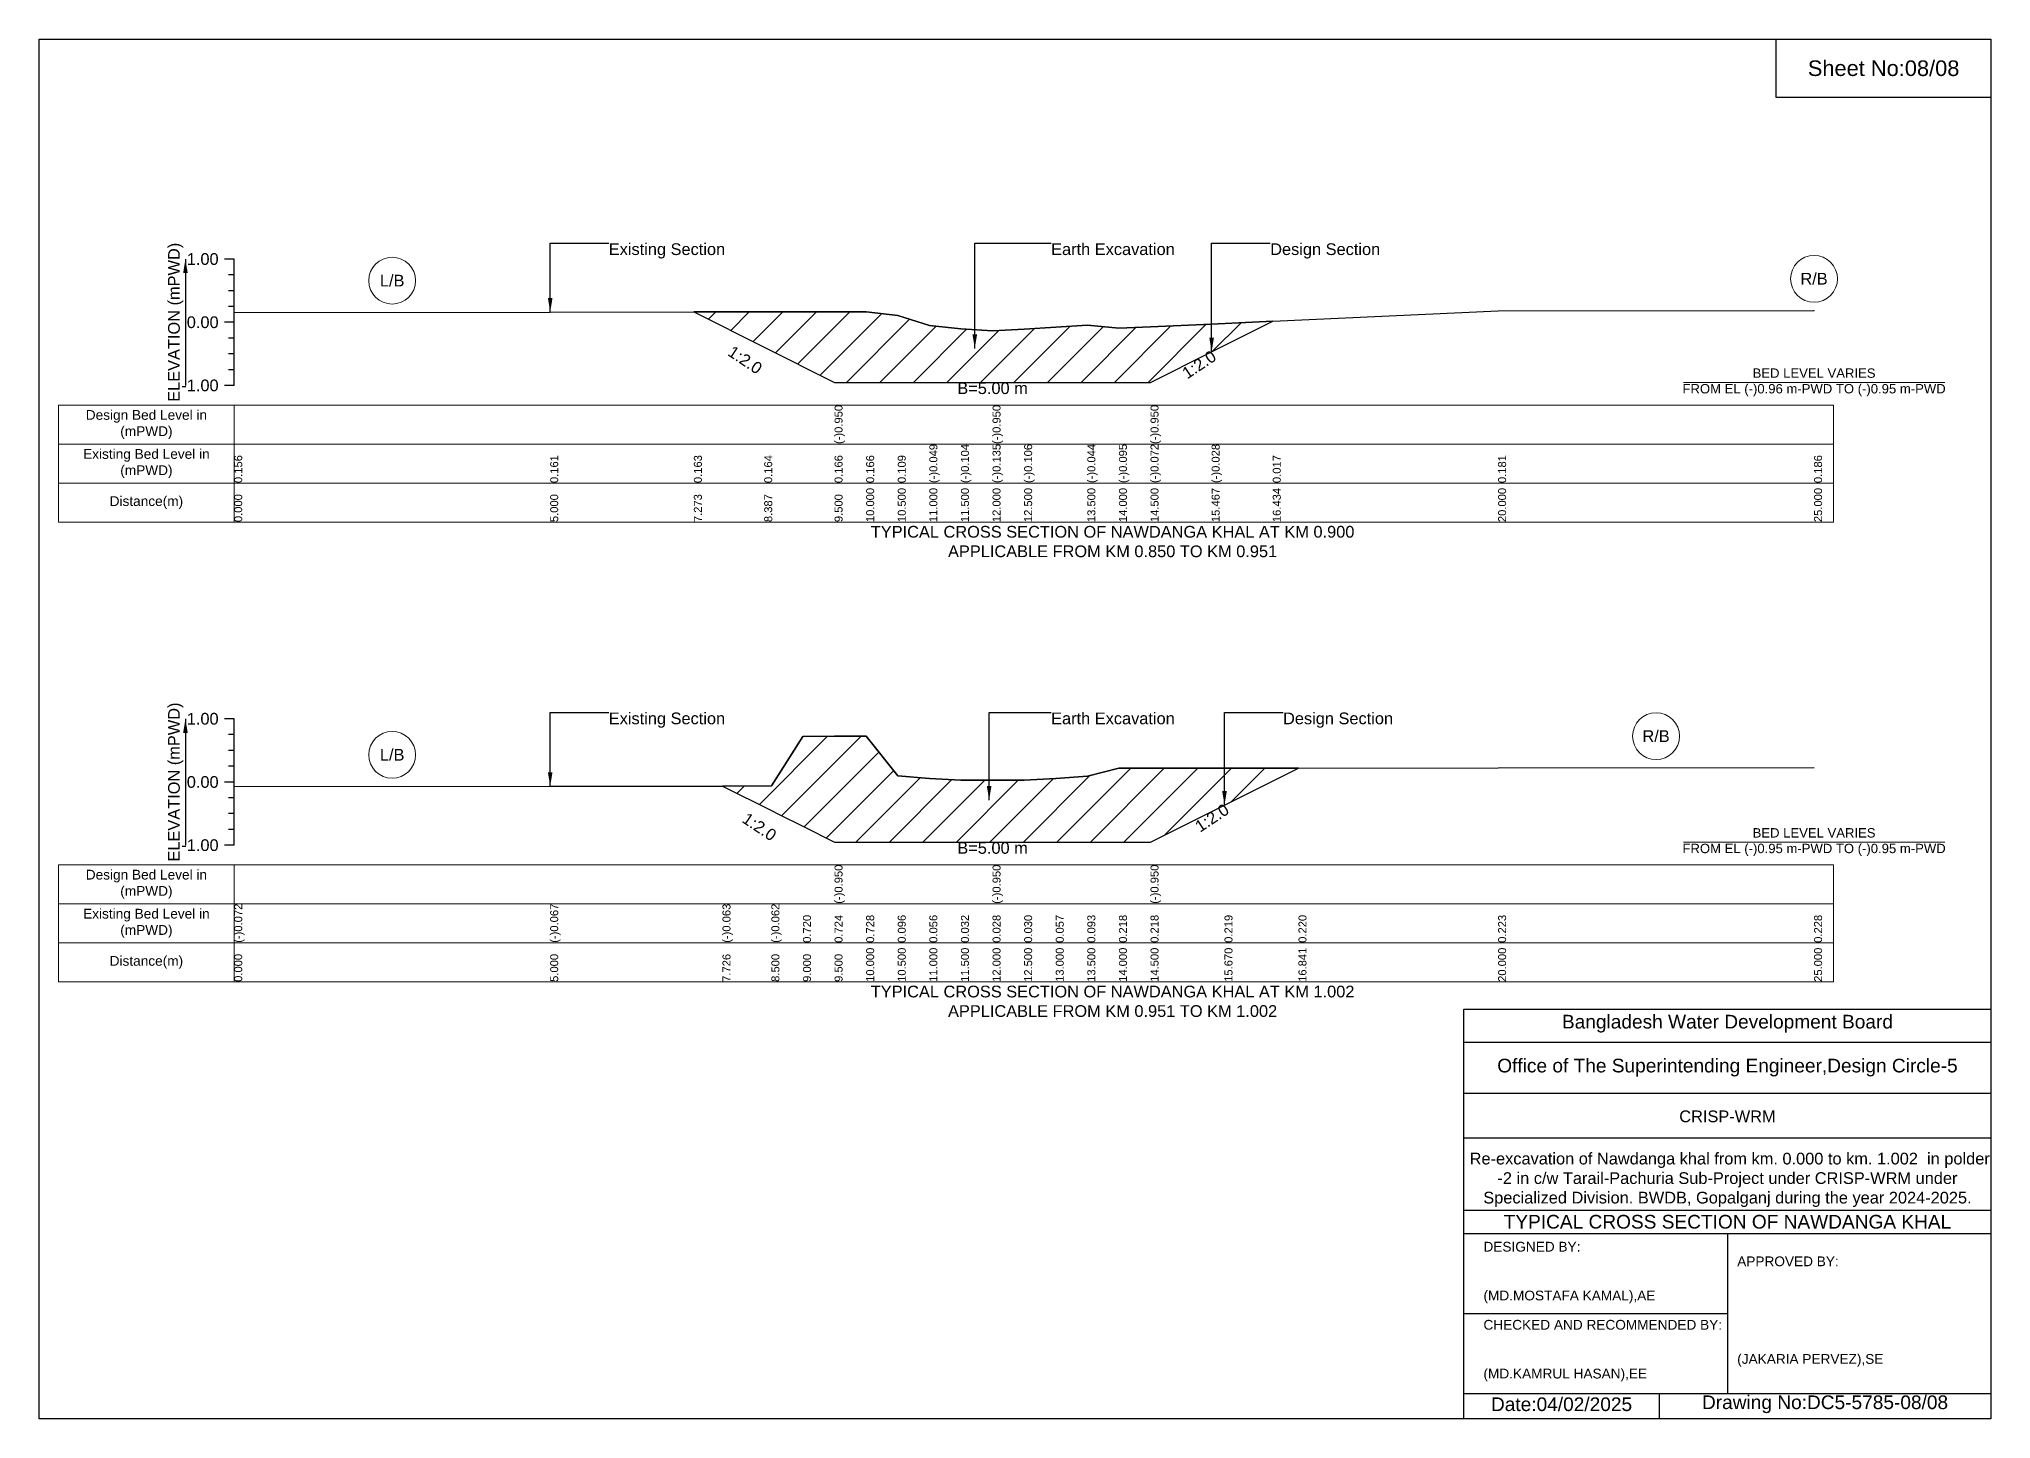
# Model space of a CAD drawing. Header units: inches. Extents: x 91000 to 198000, y -5656 to 7635.
# Drawn here: x 170000 to 178000, y -5656 to 0 of the extents above; entities that cross this region are included whole.
import ezdxf

# ---------------------------------------------------------------- set-up
doc = ezdxf.new("R2010")
doc.units = ezdxf.units.IN
doc.header["$LTSCALE"] = 7
doc.header["$MEASUREMENT"] = 0
for name, color, linetype, lineweight in [('Cross section Data Border', 7, 'Continuous', 9), ('Cross Section Labels', 7, 'Continuous', 9), ('Existing_Bed_Level for Xsection', 7, 'Continuous', 25)]:
    doc.layers.add(name, color=color, linetype=linetype, lineweight=lineweight)
doc.styles.get("Standard").update_dxf_attribs({"font": 'arial.ttf'})
doc.dimstyles.get("Standard").update_dxf_attribs({"dimtxt": 0.18, "dimasz": 0.18, "dimexe": 0.18, "dimexo": 0.0625, "dimgap": 0.09, "dimtad": 0, "dimtih": 1, "dimtoh": 1, "dimdec": 4, "dimzin": 0, "dimdsep": 46, "dimtxsty": 'Standard', "dimcen": 0.09, "dimadec": 0, "dimazin": 0, "dimtfac": 1, "dimtdec": 4, "dimtofl": 0, "dimtmove": 0, "dimatfit": 3, "dimfxl": 1, "dimtolj": 1, "dimtzin": 0, "dimarcsym": 0})

msp = doc.modelspace()

# ---------------------------------------------------------------- hatches: boundary and pattern name
at = {"layer": 'Existing_Bed_Level for Xsection'}
h = msp.add_hatch(dxfattribs=at)
h.set_pattern_fill('ANSI31', color=256, scale=777, style=0)
h.paths.add_polyline_path([(172683.8, -1118.7), (172972.2, -1262.9), (173260.5, -1407.1), (173390, -1407.1), (173519.5, -1407.1), (173649, -1407.1), (173778.5, -1407.1), (173908, -1407.1), (174037.5, -1407.1), (174296.5, -1407.1), (174426, -1407.1), (174555.5, -1407.1), (174805.9, -1281.9), (175056.4, -1156.6), (174805.9, -1168.2), (174555.5, -1179.7), (174426, -1185.6), (174296.5, -1172.4), (174037.5, -1188.5), (173908, -1196), (173778.5, -1188), (173649, -1173.7), (173519.5, -1132.8), (173390, -1118), (173260.5, -1118.2), (172972.2, -1118.5)])
h = msp.add_hatch(dxfattribs=at)
h.set_pattern_fill('ANSI31', color=256, scale=777, style=0)
h.paths.add_polyline_path([(172801.1, -3061.7), (173001.5, -3161.9), (173030.8, -3176.5), (173131, -3226.7), (173260.5, -3291.4), (173390, -3291.4), (173519.5, -3291.4), (173649, -3291.4), (173778.5, -3291.4), (173908, -3291.4), (174037.5, -3291.4), (174167, -3291.4), (174296.5, -3291.4), (174426, -3291.4), (174555.5, -3291.4), (174858.6, -3139.8), (175161.8, -2988.3), (174858.6, -2988.5), (174555.5, -2988.8), (174426, -2988.9), (174296.5, -3021.3), (174167, -3030.6), (174037.5, -3037.6), (173908, -3038.1), (173778.5, -3037.1), (173649, -3030.8), (173519.5, -3020.5), (173390, -2856.8), (173260.5, -2857.8), (173131, -2858.9), (173030.8, -3015.6), (173001.5, -3061.4)])

# ---------------------------------------------------------------- linework, layer by layer
for points in [[(170000, 0), (178000, 0), (178000, -5656), (170000, -5656)], [(177120, 0), (178000, 0), (178000, -240), (177120, -240)]]:
    msp.add_lwpolyline(points, close=True)
for points in [[(175840, -5656), (175840, -3976), (178000, -3976)], [(175840, -4112), (178000, -4112)], [(175840, -4320), (178000, -4320)], [(175840, -4504), (178000, -4504)], [(175840, -4800), (178000, -4800)], [(175840, -4896), (178000, -4896)], [(176920, -4896), (176920, -5552)], [(175840, -5224), (176920, -5224)], [(175840, -5552), (178000, -5552)], [(176640, -5552), (176640, -5656)]]:
    msp.add_lwpolyline(points)
at = {"layer": 'Cross section Data Border'}
for points in [[(170080, -1500), (177355, -1500), (177355, -1980), (170080, -1980)], [(170080, -3384.4), (177355, -3384.4), (177355, -3864.4), (170080, -3864.4)]]:
    msp.add_lwpolyline(points, close=True, dxfattribs=at)
for points in [[(170800, -1500), (170800, -1980)], [(170080, -1660), (177355, -1660)], [(170080, -1820), (177355, -1820)], [(170800, -3384.4), (170800, -3864.4)], [(170080, -3544.4), (177355, -3544.4)], [(170080, -3704.4), (177355, -3704.4)]]:
    msp.add_lwpolyline(points, dxfattribs=at)
at = {"layer": 'Cross Section Labels'}
for points in [[(176739.2, -1407.1), (177810.8, -1407.1)], [(176739.2, -3291.4), (177810.8, -3291.4)]]:
    msp.add_lwpolyline(points, dxfattribs=at)
for centre in [(171447.5, -990.5), (177275, -982.7), (176627.5, -2857.4), (171447.5, -2933.9)]:
    msp.add_circle(centre, 96, dxfattribs=at)
at = {"layer": 'Existing_Bed_Level for Xsection'}
for points in [[(170800, -902), (170760, -902)], [(170800, -1420), (170800, -1161), (170800, -902)], [(170800, -966.8), (170776, -966.8)], [(170800, -1031.5), (170776, -1031.5)], [(170800, -1096.3), (170776, -1096.3)], [(170800, -1120.6), (172095, -1119.3), (172683.8, -1118.7), (172972.2, -1118.5), (173260.5, -1118.2), (173260.5, -1118.2), (173390, -1118), (173519.5, -1132.8), (173649, -1173.7), (173778.5, -1188), (173908, -1196), (173908, -1196), (174037.5, -1188.5), (174296.5, -1172.4), (174426, -1185.6), (174555.5, -1179.7), (174555.5, -1179.7), (174805.9, -1168.2), (175056.4, -1156.6), (175980, -1114.2), (177275, -1112.9), (177275, -1111.6)], [(170800, -1161), (170760, -1161)], [(170800, -1225.8), (170776, -1225.8)], [(170800, -1290.5), (170776, -1290.5)], [(170800, -1355.3), (170776, -1355.3)], [(170800, -1420), (170760, -1420)], [(170800, -2786.4), (170760, -2786.4)], [(170800, -3304.4), (170800, -3045.4), (170800, -2786.4)], [(170800, -2851.1), (170776, -2851.1)], [(170800, -3064), (172095, -3062.7), (172801.1, -3061.7), (173001.5, -3061.4), (173030.8, -3015.6), (173131, -2858.9), (173260.5, -2857.8), (173260.5, -2857.8), (173390, -2856.8), (173519.5, -3020.5), (173649, -3030.8), (173778.5, -3037.1), (173908, -3038.1), (173908, -3038.1), (174037.5, -3037.6), (174167, -3030.6), (174296.5, -3021.3), (174426, -2988.9), (174555.5, -2988.8), (174555.5, -2988.8), (174858.6, -2988.5), (175161.8, -2988.3), (175980, -2987.6), (177275, -2986.3)], [(170800, -2915.9), (170776, -2915.9)], [(170800, -2980.6), (170776, -2980.6)], [(170800, -3045.4), (170760, -3045.4)], [(170800, -3110.1), (170776, -3110.1)], [(170800, -3174.9), (170776, -3174.9)], [(170800, -3239.6), (170776, -3239.6)], [(170800, -3304.4), (170760, -3304.4)]]:
    msp.add_lwpolyline(points, dxfattribs=at)
for points in [[(172683.8, -1118.7), (172683.8, -1118.7), (172972.2, -1262.9), (173260.5, -1407.1), (173260.5, -1407.1), (173390, -1407.1), (173519.5, -1407.1), (173649, -1407.1), (173778.5, -1407.1), (173908, -1407.1), (173908, -1407.1), (174037.5, -1407.1), (174296.5, -1407.1), (174426, -1407.1), (174555.5, -1407.1), (174555.5, -1407.1), (174805.9, -1281.9), (175056.4, -1156.6), (175056.4, -1156.6), (175056.4, -1156.6), (174805.9, -1168.2), (174555.5, -1179.7), (174555.5, -1179.7), (174426, -1185.6), (174296.5, -1172.4), (174037.5, -1188.5), (173908, -1196), (173908, -1196), (173778.5, -1188), (173649, -1173.7), (173519.5, -1132.8), (173390, -1118), (173260.5, -1118.2), (173260.5, -1118.2), (172972.2, -1118.5), (172683.8, -1118.7)], [(172801.1, -3061.7), (173001.5, -3161.9), (173030.8, -3176.5), (173131, -3226.7), (173260.5, -3291.4), (173260.5, -3291.4), (173390, -3291.4), (173519.5, -3291.4), (173649, -3291.4), (173778.5, -3291.4), (173908, -3291.4), (173908, -3291.4), (174037.5, -3291.4), (174167, -3291.4), (174296.5, -3291.4), (174426, -3291.4), (174555.5, -3291.4), (174555.5, -3291.4), (174858.6, -3139.8), (175161.8, -2988.3), (174858.6, -2988.5), (174555.5, -2988.8), (174555.5, -2988.8), (174426, -2988.9), (174296.5, -3021.3), (174167, -3030.6), (174037.5, -3037.6), (173908, -3038.1), (173908, -3038.1), (173778.5, -3037.1), (173649, -3030.8), (173519.5, -3020.5), (173390, -2856.8), (173260.5, -2857.8), (173260.5, -2857.8), (173131, -2858.9), (173030.8, -3015.6), (173001.5, -3061.4)]]:
    msp.add_lwpolyline(points, close=True, dxfattribs=at)

# ---------------------------------------------------------------- texts
at = {"attachment_point": 5}
for s, insert, char_height in [('Sheet No:08/08', (177560, -120), 64), ('Bangladesh Water Development Board', (176920, -4036), 56), ('Office of The Superintending Engineer,Design Circle-5', (176920, -4216), 56)]:
    msp.add_mtext(s, dxfattribs=dict(at, insert=insert, char_height=char_height))
for s, insert, char_height, width, attachment_point in [('CRISP-WRM', (176920, -4416), 48, 2240, 5), (' Re-excavation of Nawdanga khal from km. 0.000 to km. 1.002  in polder -2 in c/w Tarail-Pachuria Sub-Project under CRISP-WRM under Specialized Division. BWDB, Gopalganj during the year 2024-2025.', (176920, -4676), 48, 2160, 5), ('TYPICAL CROSS SECTION OF NAWDANGA KHAL', (176920, -4848), 56, 2240, 5), ('DESIGNED BY:^J^J^J(MD.MOSTAFA KAMAL),AE', (175920, -5056), 40, 1120, 4), ('APPROVED BY:^J^J^J^J^J^J(JAKARIA PERVEZ),SE', (176960, -5216), 40, 1120, 4), ('CHECKED AND RECOMMENDED BY:^J^J^J(MD.KAMRUL HASAN),EE', (175920, -5376), 40, 1120, 4), ('Date:04/02/2025', (176240, -5596), 56, 1120, 5), ('Drawing No:DC5-5785-08/08', (177320, -5596), 56, 1760, 5)]:
    msp.add_mtext(s, dxfattribs=dict(insert=insert, char_height=char_height, width=width, attachment_point=attachment_point))
at = {"layer": 'Cross section Data Border', "char_height": 40, "width": 640, "attachment_point": 5}
for s, insert in [('Design Bed Level in (mPWD)', (170440, -1580)), ('Existing Bed Level in (mPWD)', (170440, -1740)), ('Distance(m)', (170440, -1900)), ('Design Bed Level in (mPWD)', (170440, -3464.4)), ('Existing Bed Level in (mPWD)', (170440, -3624.4)), ('Distance(m)', (170440, -3784.4))]:
    msp.add_mtext(s, dxfattribs=dict(at, insert=insert))
at = {"layer": 'Cross Section Labels'}
for s, insert, char_height, attachment_point in [('Existing Section', (172335, -837.3), 48, 1), ('Earth Excavation', (174148, -837.3), 48, 1), ('Design Section', (175045.9, -837.3), 48, 1), ('R/B', (177275, -982.7), 48, 5), ('L/B', (171447.5, -990.5), 48, 5), ('BED LEVEL VARIES ^JFROM EL (-)0.96 m-PWD TO (-)0.95 m-PWD', (177275, -1407.1), 38.4, 5), ('B=5.00 m', (173908, -1407.1), 48, 2), ('TYPICAL CROSS SECTION OF NAWDANGA KHAL AT KM 0.900^JAPPLICABLE FROM KM 0.850 TO KM 0.951', (174400, -2060), 48, 5), ('Existing Section', (172335, -2760.5), 48, 1), ('Earth Excavation', (174148, -2760.5), 48, 1), ('Design Section', (175098.6, -2760.5), 48, 1), ('R/B', (176627.5, -2857.4), 48, 5), ('L/B', (171447.5, -2933.9), 48, 5), ('BED LEVEL VARIES ^JFROM EL (-)0.95 m-PWD TO (-)0.95 m-PWD', (177275, -3291.4), 38.4, 5), ('B=5.00 m', (173908, -3291.4), 48, 2), ('TYPICAL CROSS SECTION OF NAWDANGA KHAL AT KM 1.002^JAPPLICABLE FROM KM 0.951 TO KM 1.002', (174400, -3944.4), 48, 5)]:
    msp.add_mtext(s, dxfattribs=dict(at, insert=insert, char_height=char_height, attachment_point=attachment_point))
at = {"layer": 'Cross Section Labels', "char_height": 48, "attachment_point": 2}
for insert, rotation in [((172907.4, -1295.3), 326.30993), ((174741.2, -1314.2), 33.69007), ((172966, -3208.9), 326.30993), ((174793.9, -3172.2), 33.69007)]:
    msp.add_mtext('1:2.0', dxfattribs=dict(at, insert=insert, rotation=rotation))
at = {"layer": 'Existing_Bed_Level for Xsection', "rotation": 90}
for s, insert, char_height, attachment_point in [('ELEVATION (mPWD)', (170560, -1161), 48, 5), ('(-)0.950', (173260.5, -1660), 32.8, 1), ('(-)0.950', (173908, -1660), 32.8, 1), ('(-)0.950', (174555.5, -1660), 32.8, 1), ('(-)0.049', (173649, -1820), 32.8, 1), ('(-)0.104', (173778.5, -1820), 32.8, 1), ('(-)0.135', (173908, -1820), 32.8, 1), ('(-)0.106', (174037.5, -1820), 32.8, 1), ('(-)0.044', (174296.5, -1820), 32.8, 1), ('(-)0.095', (174426, -1820), 32.8, 1), ('(-)0.072', (174555.5, -1820), 32.8, 1), ('(-)0.028', (174805.9, -1820), 32.8, 1), ('0.156', (170800, -1820), 32.8, 1), ('0.161', (172095, -1820), 32.8, 1), ('0.163', (172683.8, -1820), 32.8, 1), ('0.164', (172972.2, -1820), 32.8, 1), ('0.166', (173260.5, -1820), 32.8, 1), ('0.166', (173390, -1820), 32.8, 1), ('0.109', (173519.5, -1820), 32.8, 1), ('0.017', (175056.4, -1820), 32.8, 1), ('0.181', (175980, -1820), 32.8, 1), ('0.186', (177275, -1820), 32.8, 1), ('0.000', (170800, -1980), 32.8, 1), ('5.000', (172095, -1980), 32.8, 1), ('7.273', (172683.8, -1980), 32.8, 1), ('8.387', (172972.2, -1980), 32.8, 1), ('9.500', (173260.5, -1980), 32.8, 1), ('10.000', (173390, -1980), 32.8, 1), ('10.500', (173519.5, -1980), 32.8, 1), ('11.000', (173649, -1980), 32.8, 1), ('11.500', (173778.5, -1980), 32.8, 1), ('12.000', (173908, -1980), 32.8, 1), ('12.500', (174037.5, -1980), 32.8, 1), ('13.500', (174296.5, -1980), 32.8, 1), ('14.000', (174426, -1980), 32.8, 1), ('14.500', (174555.5, -1980), 32.8, 1), ('15.467', (174805.9, -1980), 32.8, 1), ('16.434', (175056.4, -1980), 32.8, 1), ('20.000', (175980, -1980), 32.8, 1), ('25.000', (177275, -1980), 32.8, 1), ('ELEVATION (mPWD)', (170560, -3045.4), 48, 5), ('(-)0.950', (173260.5, -3544.4), 32.8, 1), ('(-)0.950', (173908, -3544.4), 32.8, 1), ('(-)0.950', (174555.5, -3544.4), 32.8, 1), ('(-)0.072', (170800, -3704.4), 32.8, 1), ('(-)0.067', (172095, -3704.4), 32.8, 1), ('(-)0.063', (172801.1, -3704.4), 32.8, 1), ('(-)0.062', (173001.5, -3704.4), 32.8, 1), ('0.720', (173131, -3704.4), 32.8, 1), ('0.724', (173260.5, -3704.4), 32.8, 1), ('0.728', (173390, -3704.4), 32.8, 1), ('0.096', (173519.5, -3704.4), 32.8, 1), ('0.056', (173649, -3704.4), 32.8, 1), ('0.032', (173778.5, -3704.4), 32.8, 1), ('0.028', (173908, -3704.4), 32.8, 1), ('0.030', (174037.5, -3704.4), 32.8, 1), ('0.057', (174167, -3704.4), 32.8, 1), ('0.093', (174296.5, -3704.4), 32.8, 1), ('0.218', (174426, -3704.4), 32.8, 1), ('0.218', (174555.5, -3704.4), 32.8, 1), ('0.219', (174858.6, -3704.4), 32.8, 1), ('0.220', (175161.8, -3704.4), 32.8, 1), ('0.223', (175980, -3704.4), 32.8, 1), ('0.228', (177275, -3704.4), 32.8, 1), ('0.000', (170800, -3864.4), 32.8, 1), ('5.000', (172095, -3864.4), 32.8, 1), ('7.726', (172801.1, -3864.4), 32.8, 1), ('8.500', (173001.5, -3864.4), 32.8, 1), ('9.000', (173131, -3864.4), 32.8, 1), ('9.500', (173260.5, -3864.4), 32.8, 1), ('10.000', (173390, -3864.4), 32.8, 1), ('10.500', (173519.5, -3864.4), 32.8, 1), ('11.000', (173649, -3864.4), 32.8, 1), ('11.500', (173778.5, -3864.4), 32.8, 1), ('12.000', (173908, -3864.4), 32.8, 1), ('12.500', (174037.5, -3864.4), 32.8, 1), ('13.000', (174167, -3864.4), 32.8, 1), ('13.500', (174296.5, -3864.4), 32.8, 1), ('14.000', (174426, -3864.4), 32.8, 1), ('14.500', (174555.5, -3864.4), 32.8, 1), ('15.670', (174858.6, -3864.4), 32.8, 1), ('16.841', (175161.8, -3864.4), 32.8, 1), ('20.000', (175980, -3864.4), 32.8, 1), ('25.000', (177275, -3864.4), 32.8, 1)]:
    msp.add_mtext(s, dxfattribs=dict(at, insert=insert, char_height=char_height, attachment_point=attachment_point))
at = {"layer": 'Existing_Bed_Level for Xsection', "char_height": 48, "attachment_point": 6}
for s, insert in [('1.00', (170736, -902)), ('0.00', (170736, -1161)), ('-1.00', (170736, -1420)), ('1.00', (170736, -2786.4)), ('0.00', (170736, -3045.4)), ('-1.00', (170736, -3304.4))]:
    msp.add_mtext(s, dxfattribs=dict(at, insert=insert))

# ---------------------------------------------------------------- leaders
at = {"layer": 'Cross Section Labels', "annotation_type": 0, "has_hookline": 1, "hookline_direction": 0}
for points, text_width in [([(172095, -1119.3), (172095, -837.3), (172334.9, -837.3)], 467.2), ([(173835.1, -1268.2), (173835.1, -837.3), (174147.9, -837.3)], 497), ([(174805.9, -1281.9), (174805.9, -837.3), (175045.9, -837.3)], 441.2), ([(172095, -3062.7), (172095, -2760.5), (172334.9, -2760.5)], 467.2), ([(173894, -3119.3), (173894, -2760.5), (174147.9, -2760.5)], 497), ([(174858.6, -3139.8), (174858.6, -2760.5), (175098.5, -2760.5)], 441.2)]:
    msp.add_leader(points, dimstyle='Standard', override={"dimasz": 57.6}, dxfattribs=dict(at, text_width=text_width))
at = {"layer": 'Existing_Bed_Level for Xsection'}
for points in [[(170600, -902), (170600, -1420)], [(170600, -2786.4), (170600, -3304.4)]]:
    msp.add_leader(points, dimstyle='Standard', override={"dimasz": 57.6}, dxfattribs=at)

doc.saveas('drawing.dxf')
